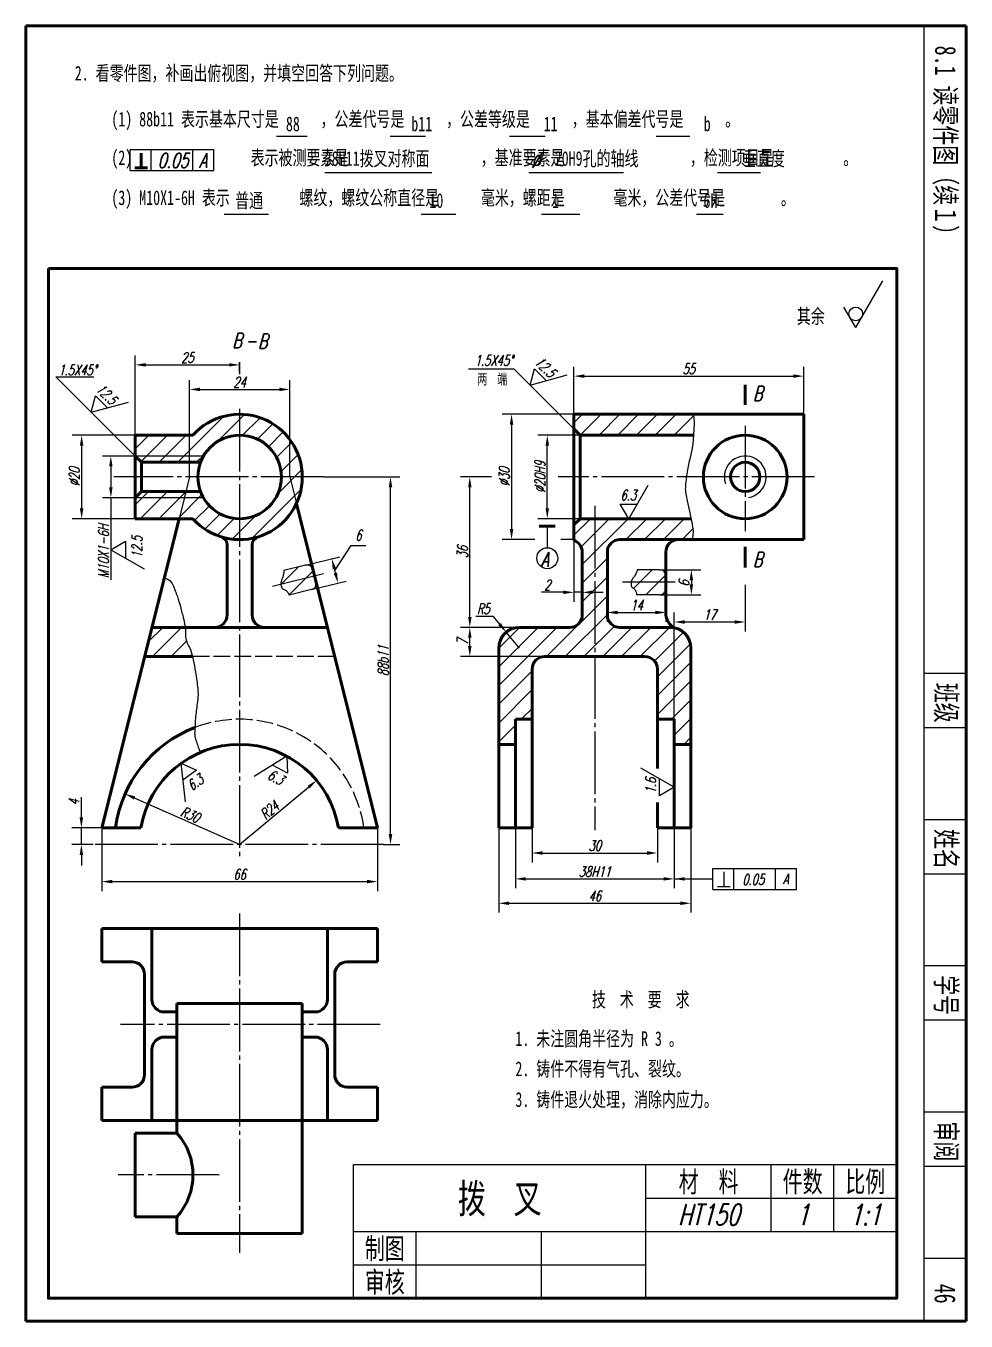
# Model space of a CAD drawing. Header units: millimetres. Extents: x -523 to 1030, y -411 to 275.
# Drawn here: x -165.5 to 59.5, y -34.6 to 275.4 of the extents above; entities that cross this region are included whole.
import ezdxf
from ezdxf.enums import TextEntityAlignment as Align

# ---------------------------------------------------------------- set-up
doc = ezdxf.new("R2010")
doc.units = ezdxf.units.MM
doc.header["$PDMODE"] = 33
doc.header["$PDSIZE"] = 1.5
doc.linetypes.add('myCENTER', pattern=[18, 15, -1, 1, -1])
doc.linetypes.add('myHIDDEN', pattern=[5, 4, -1])
for name, color, linetype, lineweight in [('中心线', 7, 'myCENTER', 25), ('剖面线', 7, 'Continuous', 25), ('尺寸', 7, 'Continuous', 25), ('文字', 7, 'Continuous', 25), ('标注', 7, 'Continuous', 25), ('标题文字', 7, 'Continuous', 25), ('答案中心线', 1, 'myCENTER', 25), ('答案文字', 1, 'Continuous', 25), ('答案粗实线', 1, 'Continuous', 50), ('粗实线', 7, 'Continuous', 50), ('细实线', 7, 'Continuous', 25), ('虚线', 7, 'myHIDDEN', 25)]:
    doc.layers.add(name, color=color, linetype=linetype, lineweight=lineweight)
doc.styles.add('字母标注-3.5号', font='txt.shx', dxfattribs={"width": 0.7, "oblique": 15, "height": 3.5})
doc.styles.add('尺寸文字1-2.5号', font='txt.shx', dxfattribs={"width": 0.7, "oblique": 15, "height": 2.5})
doc.styles.add('标题汉字1-5号', font='SimSun.ttf', dxfattribs={"width": 0.7, "height": 5})
doc.styles.add('标题汉字2-3.5号', font='SimSun.ttf', dxfattribs={"width": 0.7, "height": 3.5})
doc.dimstyles.new('ISO-25', dxfattribs={"dimtxt": 3.5, "dimasz": 2.5, "dimexe": 2.25, "dimexo": 0, "dimgap": 0.5, "dimtad": 1, "dimdsep": 46, "dimtxsty": '尺寸文字1-2.5号', "dimcen": 2.5, "dimadec": 0, "dimazin": 0, "dimtfac": 1, "dimtmove": 0, "dimatfit": 2, "dimfxl": 0, "dimarcsym": 0})
doc.dimstyles.new('尺寸25', dxfattribs={"dimtxt": 2.5, "dimasz": 2.5, "dimexe": 2, "dimexo": 0, "dimgap": 0.5, "dimtad": 1, "dimdec": 0, "dimdsep": 46, "dimtxsty": '尺寸文字1-2.5号', "dimcen": 0, "dimadec": 0, "dimazin": 0, "dimtol": 1, "dimtp": 0.039, "dimtfac": 0.6, "dimtdec": 3, "dimtmove": 0, "dimatfit": 3, "dimfxl": 0, "dimarcsym": 0})
doc.dimstyles.new('水平标注25', dxfattribs={"dimtxt": 2.5, "dimasz": 2.5, "dimexe": 2, "dimexo": 0, "dimgap": 0.5, "dimtad": 1, "dimtih": 1, "dimtoh": 1, "dimdec": 0, "dimzin": 0, "dimdsep": 46, "dimtxsty": '尺寸文字1-2.5号', "dimcen": 0, "dimadec": 0, "dimazin": 0, "dimtfac": 1, "dimtdec": 0, "dimtmove": 1, "dimatfit": 2, "dimfxl": 0, "dimtolj": 1, "dimtzin": 0, "dimarcsym": 0})
pattern_1 = [(45, (-1714.495, -35.937), (-2.245064, 2.245064), [])]

# ---------------------------------------------------------------- blocks, each defined once
blk = doc.blocks.new('*D134')
at = {"layer": 'Defpoints', "color": 0}
for p in [(-94.26, 167.46), (-78.24, 167.46), (-79.91, 79.46)]:
    blk.add_point(p, dxfattribs=at)
at = {"layer": '尺寸', "color": 0, "lineweight": -2}
for p, q in [((-94.26, 167.46), (-75.99, 167.46)), ((-78.24, 81.96), (-78.24, 164.96)), ((-79.91, 79.46), (-75.99, 79.46))]:
    blk.add_line(p, q, dxfattribs=at)
at = {"layer": '尺寸', "color": 0}
for points in [[(-78.65, 164.96), (-77.82, 164.96), (-78.24, 167.46)], [(-78.65, 81.96), (-77.82, 81.96), (-78.24, 79.46)]]:
    blk.add_solid(points, dxfattribs=at)
at = {"layer": '尺寸', "color": 0, "insert": (-79.99, 123.46), "char_height": 2.5, "attachment_point": 5, "rotation": 90, "style": '尺寸文字1-2.5号'}
blk.add_mtext('88b11', dxfattribs=at)
blk = doc.blocks.new('*D135')
at = {"layer": 'Defpoints', "color": 0}
for p in [(-147.34, 83.46), (-81.34, 83.46), (-81.34, 70.6)]:
    blk.add_point(p, dxfattribs=at)
at = {"layer": '尺寸', "color": 0, "lineweight": -2}
for p, q in [((-147.34, 83.46), (-147.34, 68.35)), ((-81.34, 83.46), (-81.34, 68.35)), ((-144.84, 70.6), (-83.84, 70.6))]:
    blk.add_line(p, q, dxfattribs=at)
at = {"layer": '尺寸', "color": 0}
for points in [[(-144.84, 71.02), (-144.84, 70.19), (-147.34, 70.6)], [(-83.84, 71.02), (-83.84, 70.19), (-81.34, 70.6)]]:
    blk.add_solid(points, dxfattribs=at)
at = {"layer": '尺寸', "color": 0, "insert": (-114.34, 72.35), "char_height": 2.5, "attachment_point": 5, "style": '尺寸文字1-2.5号'}
blk.add_mtext('66', dxfattribs=at)
blk = doc.blocks.new('*D136')
at = {"layer": 'Defpoints', "color": 0}
for p in [(-152.22, 83.46), (-147.34, 83.46), (-149.43, 79.46)]:
    blk.add_point(p, dxfattribs=at)
at = {"layer": '尺寸', "color": 0, "lineweight": -2}
for p, q in [((-152.22, 85.96), (-152.22, 90.78)), ((-147.34, 83.46), (-154.47, 83.46)), ((-152.22, 79.46), (-152.22, 83.46)), ((-149.43, 79.46), (-154.47, 79.46)), ((-152.22, 76.96), (-152.22, 74.46))]:
    blk.add_line(p, q, dxfattribs=at)
at = {"layer": '尺寸', "color": 0}
for points in [[(-152.63, 85.96), (-151.8, 85.96), (-152.22, 83.46)], [(-152.63, 76.96), (-151.8, 76.96), (-152.22, 79.46)]]:
    blk.add_solid(points, dxfattribs=at)
at = {"layer": '尺寸', "color": 0, "insert": (-153.97, 89.62), "char_height": 2.5, "attachment_point": 5, "rotation": 90, "style": '尺寸文字1-2.5号'}
blk.add_mtext('4', dxfattribs=at)
blk = doc.blocks.new('*D137')
at = {"layer": 'Defpoints', "color": 0}
for p in [(-98.59, 146.31), (-92.27, 147.88), (-97.15, 140.49)]:
    blk.add_point(p, dxfattribs=at)
at = {"layer": '尺寸', "color": 0, "lineweight": -2}
for p, q in [((-98.59, 146.31), (-90.33, 148.37)), ((-91.43, 144.49), (-91.67, 145.46)), ((-97.15, 140.49), (-88.88, 142.54))]:
    blk.add_line(p, q, dxfattribs=at)
at = {"layer": '尺寸', "color": 0}
for points in [[(-91.26, 145.56), (-92.07, 145.36), (-92.27, 147.88)], [(-91.02, 144.59), (-91.83, 144.39), (-90.82, 142.06)]]:
    blk.add_solid(points, dxfattribs=at)
blk = doc.blocks.new('*D138')
at = {"layer": 'Defpoints', "color": 0}
for p in [(-139.34, 177.46), (-152.15, 157.46), (-139.34, 157.46)]:
    blk.add_point(p, dxfattribs=at)
at = {"layer": '尺寸', "color": 0, "lineweight": -2}
for p, q in [((-139.34, 177.46), (-154.4, 177.46)), ((-152.15, 174.96), (-152.15, 159.96)), ((-139.34, 157.46), (-154.4, 157.46))]:
    blk.add_line(p, q, dxfattribs=at)
at = {"layer": '尺寸', "color": 0}
for points in [[(-152.57, 174.96), (-151.73, 174.96), (-152.15, 177.46)], [(-152.57, 159.96), (-151.73, 159.96), (-152.15, 157.46)]]:
    blk.add_solid(points, dxfattribs=at)
at = {"layer": '尺寸', "color": 0, "insert": (-153.9, 167.46), "char_height": 2.5, "attachment_point": 5, "rotation": 90, "style": '尺寸文字1-2.5号'}
blk.add_mtext('%%C20', dxfattribs=at)
blk = doc.blocks.new('*D139')
at = {"layer": 'Defpoints', "color": 0}
for p in [(-139.34, 172.46), (-145.16, 162.46), (-139.34, 162.46)]:
    blk.add_point(p, dxfattribs=at)
at = {"layer": '尺寸', "color": 0, "lineweight": -2}
for p, q in [((-139.34, 172.46), (-147.16, 172.46)), ((-145.16, 169.96), (-145.16, 164.96)), ((-139.34, 162.46), (-147.16, 162.46)), ((-145.16, 162.46), (-145.16, 142.85))]:
    blk.add_line(p, q, dxfattribs=at)
at = {"layer": '尺寸', "color": 0}
for points in [[(-145.57, 169.96), (-144.74, 169.96), (-145.16, 172.46)], [(-145.57, 164.96), (-144.74, 164.96), (-145.16, 162.46)]]:
    blk.add_solid(points, dxfattribs=at)
at = {"layer": '尺寸', "color": 0, "insert": (-146.91, 149.66), "char_height": 2.5, "attachment_point": 5, "rotation": 90, "style": '尺寸文字1-2.5号'}
blk.add_mtext('M10X1-6H', dxfattribs=at)
blk = doc.blocks.new('*D140')
at = {"layer": 'Defpoints', "color": 0}
for p in [(-114.34, 194.91), (-114.34, 194.28), (-139.34, 177.46)]:
    blk.add_point(p, dxfattribs=at)
at = {"layer": '尺寸', "color": 0, "lineweight": -2}
for p, q in [((-139.34, 177.46), (-139.34, 196.53)), ((-136.84, 194.28), (-116.84, 194.28)), ((-114.34, 194.91), (-114.34, 192.03))]:
    blk.add_line(p, q, dxfattribs=at)
at = {"layer": '尺寸', "color": 0}
for points in [[(-136.84, 194.7), (-136.84, 193.87), (-139.34, 194.28)], [(-116.84, 194.7), (-116.84, 193.87), (-114.34, 194.28)]]:
    blk.add_solid(points, dxfattribs=at)
at = {"layer": '尺寸', "color": 0, "insert": (-126.84, 196.03), "char_height": 2.5, "attachment_point": 5, "style": '尺寸文字1-2.5号'}
blk.add_mtext('25', dxfattribs=at)
blk = doc.blocks.new('*D141')
at = {"layer": 'Defpoints', "color": 0}
for p in [(-102.34, 188.4), (-126.34, 167.46), (-102.34, 167.46)]:
    blk.add_point(p, dxfattribs=at)
at = {"layer": '尺寸', "color": 0, "lineweight": -2}
for p, q in [((-126.34, 167.46), (-126.34, 190.65)), ((-102.34, 167.46), (-102.34, 190.65)), ((-123.84, 188.4), (-104.84, 188.4))]:
    blk.add_line(p, q, dxfattribs=at)
at = {"layer": '尺寸', "color": 0}
for points in [[(-123.84, 188.82), (-123.84, 187.99), (-126.34, 188.4)], [(-104.84, 188.82), (-104.84, 187.99), (-102.34, 188.4)]]:
    blk.add_solid(points, dxfattribs=at)
at = {"layer": '尺寸', "color": 0, "insert": (-114.34, 190.15), "char_height": 2.5, "attachment_point": 5, "style": '尺寸文字1-2.5号'}
blk.add_mtext('24', dxfattribs=at)
blk = doc.blocks.new('*D142')
at = {"layer": 'Defpoints', "color": 0}
for p in [(-52.35, 83.46), (-6.35, 83.46), (-6.35, 65.42)]:
    blk.add_point(p, dxfattribs=at)
at = {"layer": '尺寸', "color": 0, "lineweight": -2}
for p, q in [((-52.35, 83.46), (-52.35, 63.17)), ((-6.35, 83.46), (-6.35, 63.17)), ((-49.85, 65.42), (-8.85, 65.42))]:
    blk.add_line(p, q, dxfattribs=at)
at = {"layer": '尺寸', "color": 0}
for points in [[(-49.85, 65.83), (-49.85, 65), (-52.35, 65.42)], [(-8.85, 65.83), (-8.85, 65), (-6.35, 65.42)]]:
    blk.add_solid(points, dxfattribs=at)
at = {"layer": '尺寸', "color": 0, "insert": (-29.35, 67.17), "char_height": 2.5, "attachment_point": 5, "style": '尺寸文字1-2.5号'}
blk.add_mtext('46', dxfattribs=at)
blk = doc.blocks.new('*D143')
at = {"layer": 'Defpoints', "color": 0}
for p in [(-48.35, 83.46), (-10.35, 83.46), (-10.35, 71.25)]:
    blk.add_point(p, dxfattribs=at)
at = {"layer": '尺寸', "color": 0, "lineweight": -2}
for p, q in [((-48.35, 83.46), (-48.35, 69)), ((-10.35, 83.46), (-10.35, 69)), ((-45.85, 71.25), (-12.85, 71.25))]:
    blk.add_line(p, q, dxfattribs=at)
at = {"layer": '尺寸', "color": 0}
for points in [[(-45.85, 71.67), (-45.85, 70.84), (-48.35, 71.25)], [(-12.85, 71.67), (-12.85, 70.84), (-10.35, 71.25)]]:
    blk.add_solid(points, dxfattribs=at)
at = {"layer": '尺寸', "color": 0, "insert": (-29.35, 73), "char_height": 2.5, "attachment_point": 5, "style": '尺寸文字1-2.5号'}
blk.add_mtext('38H11', dxfattribs=at)
blk = doc.blocks.new('*D144')
at = {"layer": 'Defpoints', "color": 0}
for p in [(-44.35, 83.46), (-14.35, 83.46), (-14.35, 77.45)]:
    blk.add_point(p, dxfattribs=at)
at = {"layer": '尺寸', "color": 0, "lineweight": -2}
for p, q in [((-44.35, 83.46), (-44.35, 75.2)), ((-14.35, 83.46), (-14.35, 75.2)), ((-41.85, 77.45), (-16.85, 77.45))]:
    blk.add_line(p, q, dxfattribs=at)
at = {"layer": '尺寸', "color": 0}
for points in [[(-41.85, 77.87), (-41.85, 77.03), (-44.35, 77.45)], [(-16.85, 77.87), (-16.85, 77.03), (-14.35, 77.45)]]:
    blk.add_solid(points, dxfattribs=at)
at = {"layer": '尺寸', "color": 0, "insert": (-29.35, 79.2), "char_height": 2.5, "attachment_point": 5, "style": '尺寸文字1-2.5号'}
blk.add_mtext('30', dxfattribs=at)
blk = doc.blocks.new('*D145')
at = {"layer": 'Defpoints', "color": 0}
for p in [(-59.26, 167.46), (-57.16, 167.46), (-47.35, 131.46)]:
    blk.add_point(p, dxfattribs=at)
at = {"layer": '尺寸', "color": 0, "lineweight": -2}
for p, q in [((-57.16, 167.46), (-61.51, 167.46)), ((-59.26, 133.96), (-59.26, 164.96)), ((-47.35, 131.46), (-61.51, 131.46))]:
    blk.add_line(p, q, dxfattribs=at)
at = {"layer": '尺寸', "color": 0}
for points in [[(-59.67, 164.96), (-58.84, 164.96), (-59.26, 167.46)], [(-59.67, 133.96), (-58.84, 133.96), (-59.26, 131.46)]]:
    blk.add_solid(points, dxfattribs=at)
at = {"layer": '尺寸', "color": 0, "insert": (-61.01, 149.46), "char_height": 2.5, "attachment_point": 5, "rotation": 90, "style": '尺寸文字1-2.5号'}
blk.add_mtext('36', dxfattribs=at)
blk = doc.blocks.new('*D146')
at = {"layer": 'Defpoints', "color": 0}
for p in [(-59.26, 131.46), (-47.35, 131.46), (-41.35, 124.46)]:
    blk.add_point(p, dxfattribs=at)
at = {"layer": '尺寸', "color": 0, "lineweight": -2}
for p, q in [((-47.35, 131.46), (-61.51, 131.46)), ((-59.26, 126.96), (-59.26, 128.96)), ((-41.35, 124.46), (-61.51, 124.46))]:
    blk.add_line(p, q, dxfattribs=at)
at = {"layer": '尺寸', "color": 0}
for points in [[(-59.67, 128.96), (-58.84, 128.96), (-59.26, 131.46)], [(-59.67, 126.96), (-58.84, 126.96), (-59.26, 124.46)]]:
    blk.add_solid(points, dxfattribs=at)
at = {"layer": '尺寸', "color": 0, "insert": (-61.01, 127.96), "char_height": 2.5, "attachment_point": 5, "rotation": 90, "style": '尺寸文字1-2.5号'}
blk.add_mtext('7', dxfattribs=at)
blk = doc.blocks.new('*D147')
at = {"layer": 'Defpoints', "color": 0}
for p in [(20.65, 191.59), (-34.35, 182.46), (20.65, 182.46)]:
    blk.add_point(p, dxfattribs=at)
at = {"layer": '尺寸', "color": 0, "lineweight": -2}
for p, q in [((-34.35, 182.46), (-34.35, 193.84)), ((20.65, 182.46), (20.65, 193.84)), ((-31.85, 191.59), (18.15, 191.59))]:
    blk.add_line(p, q, dxfattribs=at)
at = {"layer": '尺寸', "color": 0}
for points in [[(-31.85, 192), (-31.85, 191.17), (-34.35, 191.59)], [(18.15, 192), (18.15, 191.17), (20.65, 191.59)]]:
    blk.add_solid(points, dxfattribs=at)
at = {"layer": '尺寸', "color": 0, "insert": (-6.85, 193.34), "char_height": 2.5, "attachment_point": 5, "style": '尺寸文字1-2.5号'}
blk.add_mtext('55', dxfattribs=at)
blk = doc.blocks.new('*D148')
at = {"layer": 'Defpoints', "color": 0}
for p in [(6.65, 133.5), (6.65, 132.74), (-10.35, 109.46)]:
    blk.add_point(p, dxfattribs=at)
at = {"layer": '尺寸', "color": 0, "lineweight": -2}
for p, q in [((-10.35, 109.46), (-10.35, 134.99)), ((6.65, 133.5), (6.65, 130.49)), ((-7.85, 132.74), (4.15, 132.74))]:
    blk.add_line(p, q, dxfattribs=at)
at = {"layer": '尺寸', "color": 0}
for points in [[(-7.85, 133.15), (-7.85, 132.32), (-10.35, 132.74)], [(4.15, 133.15), (4.15, 132.32), (6.65, 132.74)]]:
    blk.add_solid(points, dxfattribs=at)
at = {"layer": '尺寸', "color": 0, "insert": (-1.85, 134.49), "char_height": 2.5, "attachment_point": 5, "style": '尺寸文字1-2.5号'}
blk.add_mtext('17', dxfattribs=at)
blk = doc.blocks.new('*D149')
at = {"layer": 'Defpoints', "color": 0}
for p in [(-26.35, 135.28), (-12.35, 136.04), (-12.35, 135.02)]:
    blk.add_point(p, dxfattribs=at)
at = {"layer": '尺寸', "color": 0, "lineweight": -2}
for p, q in [((-26.35, 135.28), (-26.35, 132.77)), ((-23.85, 135.02), (-14.85, 135.02)), ((-12.35, 136.04), (-12.35, 132.77))]:
    blk.add_line(p, q, dxfattribs=at)
at = {"layer": '尺寸', "color": 0}
for points in [[(-23.85, 135.44), (-23.85, 134.6), (-26.35, 135.02)], [(-14.85, 135.44), (-14.85, 134.6), (-12.35, 135.02)]]:
    blk.add_solid(points, dxfattribs=at)
at = {"layer": '尺寸', "color": 0, "insert": (-19.35, 136.77), "char_height": 2.5, "attachment_point": 5, "style": '尺寸文字1-2.5号'}
blk.add_mtext('14', dxfattribs=at)
blk = doc.blocks.new('*D150')
at = {"layer": 'Defpoints', "color": 0}
for p in [(-34.35, 152.29), (-34.35, 139.84), (-32.35, 141.62)]:
    blk.add_point(p, dxfattribs=at)
at = {"layer": '尺寸', "color": 0, "lineweight": -2}
for p, q in [((-34.35, 152.29), (-34.35, 137.59)), ((-36.85, 139.84), (-42.07, 139.84)), ((-32.35, 139.84), (-34.35, 139.84)), ((-32.35, 141.62), (-32.35, 137.59)), ((-29.85, 139.84), (-27.35, 139.84))]:
    blk.add_line(p, q, dxfattribs=at)
at = {"layer": '尺寸', "color": 0}
for points in [[(-36.85, 140.26), (-36.85, 139.43), (-34.35, 139.84)], [(-29.85, 140.26), (-29.85, 139.43), (-32.35, 139.84)]]:
    blk.add_solid(points, dxfattribs=at)
at = {"layer": '尺寸', "color": 0, "insert": (-40.71, 141.59), "char_height": 2.5, "attachment_point": 5, "style": '尺寸文字1-2.5号'}
blk.add_mtext('2', dxfattribs=at)
blk = doc.blocks.new('*D151')
at = {"layer": 'Defpoints', "color": 0}
for p in [(-34.35, 182.46), (-49.26, 152.46), (-43.69, 152.46)]:
    blk.add_point(p, dxfattribs=at)
at = {"layer": '尺寸', "color": 0, "lineweight": -2}
for p, q in [((-34.35, 182.46), (-51.51, 182.46)), ((-49.26, 179.96), (-49.26, 154.96)), ((-43.69, 152.46), (-51.51, 152.46))]:
    blk.add_line(p, q, dxfattribs=at)
at = {"layer": '尺寸', "color": 0}
for points in [[(-49.68, 179.96), (-48.85, 179.96), (-49.26, 182.46)], [(-49.68, 154.96), (-48.85, 154.96), (-49.26, 152.46)]]:
    blk.add_solid(points, dxfattribs=at)
at = {"layer": '尺寸', "color": 0, "insert": (-51.01, 167.46), "char_height": 2.5, "attachment_point": 5, "rotation": 90, "style": '尺寸文字1-2.5号'}
blk.add_mtext('%%C30', dxfattribs=at)
blk = doc.blocks.new('*D152')
at = {"layer": 'Defpoints', "color": 0}
for p in [(-40.72, 177.46), (-32.85, 177.46), (-32.85, 157.46)]:
    blk.add_point(p, dxfattribs=at)
at = {"layer": '尺寸', "color": 0, "lineweight": -2}
for p, q in [((-32.85, 177.46), (-42.97, 177.46)), ((-40.72, 159.96), (-40.72, 174.96)), ((-32.85, 157.46), (-42.97, 157.46))]:
    blk.add_line(p, q, dxfattribs=at)
at = {"layer": '尺寸', "color": 0}
for points in [[(-41.13, 174.96), (-40.3, 174.96), (-40.72, 177.46)], [(-41.13, 159.96), (-40.3, 159.96), (-40.72, 157.46)]]:
    blk.add_solid(points, dxfattribs=at)
at = {"layer": '尺寸', "color": 0, "insert": (-42.47, 167.46), "char_height": 2.5, "attachment_point": 5, "rotation": 90, "style": '尺寸文字1-2.5号'}
blk.add_mtext('%%c20H9', dxfattribs=at)
blk = doc.blocks.new('*D110')
at = {"layer": 'Defpoints', "color": 0}
for p in [(-95.91, 94.83), (-114.34, 79.46)]:
    blk.add_point(p, dxfattribs=at)
at = {"layer": '尺寸', "color": 0, "lineweight": -2}
blk.add_line((-114.34, 79.46), (-97.83, 93.23), dxfattribs=at)
at = {"layer": '尺寸', "color": 0}
blk.add_solid([(-98.09, 93.55), (-97.56, 92.91), (-95.91, 94.83)], dxfattribs=at)
at = {"layer": '尺寸', "color": 0, "insert": (-107.2, 87.69), "char_height": 2.5, "attachment_point": 5, "rotation": 39.8255, "style": '尺寸文字1-2.5号'}
blk.add_mtext('R24', dxfattribs=at)
blk = doc.blocks.new('*D111')
at = {"layer": 'Defpoints', "color": 0}
for p in [(-141.76, 91.62), (-114.34, 79.46)]:
    blk.add_point(p, dxfattribs=at)
at = {"layer": '尺寸', "color": 0, "lineweight": -2}
blk.add_line((-114.34, 79.46), (-139.48, 90.61), dxfattribs=at)
at = {"layer": '尺寸', "color": 0}
blk.add_solid([(-139.31, 90.99), (-139.64, 90.23), (-141.76, 91.62)], dxfattribs=at)
at = {"layer": '尺寸', "color": 0, "insert": (-126.2, 86.63), "char_height": 2.5, "attachment_point": 5, "rotation": 336.0751, "style": '尺寸文字1-2.5号'}
blk.add_mtext('R30', dxfattribs=at)
blk = doc.blocks.new('*D112')
at = {"layer": 'Defpoints', "color": 0}
for p in [(-50.54, 130.31), (-47.35, 126.46)]:
    blk.add_point(p, dxfattribs=at)
at = {"layer": '尺寸', "color": 0, "lineweight": -2}
for p, q in [((-57.82, 134.15), (-53.73, 134.15)), ((-53.73, 134.15), (-52.14, 132.23)), ((-47.35, 126.46), (-50.54, 130.31))]:
    blk.add_line(p, q, dxfattribs=at)
at = {"layer": '尺寸', "color": 0}
blk.add_solid([(-51.82, 132.5), (-52.46, 131.96), (-50.54, 130.31)], dxfattribs=at)
at = {"layer": '尺寸', "color": 0, "insert": (-56.03, 135.9), "char_height": 2.5, "attachment_point": 5, "style": '尺寸文字1-2.5号'}
blk.add_mtext('\\A1;R5', dxfattribs=at)
blk = doc.blocks.new('*D113')
at = {"layer": 'Defpoints', "color": 0}
for p in [(-13.85, 145.25), (-13.85, 139.25), (-6.24, 139.25)]:
    blk.add_point(p, dxfattribs=at)
at = {"layer": '尺寸', "color": 0, "lineweight": -2}
for p, q in [((-13.85, 145.25), (-3.99, 145.25)), ((-6.24, 142.75), (-6.24, 141.75)), ((-13.85, 139.25), (-3.99, 139.25))]:
    blk.add_line(p, q, dxfattribs=at)
at = {"layer": '尺寸', "color": 0}
for points in [[(-6.65, 142.75), (-5.82, 142.75), (-6.24, 145.25)], [(-6.65, 141.75), (-5.82, 141.75), (-6.24, 139.25)]]:
    blk.add_solid(points, dxfattribs=at)
at = {"layer": '尺寸', "color": 0, "insert": (-7.99, 141.98), "char_height": 2.5, "attachment_point": 5, "rotation": 90, "style": '尺寸文字1-2.5号'}
blk.add_mtext('6', dxfattribs=at)

msp = doc.modelspace()

# ---------------------------------------------------------------- hatches: boundary and pattern name
at = {"layer": '剖面线'}
h = msp.add_hatch(dxfattribs=at)
h.set_pattern_fill('ANSI31', color=256, style=0)
h.set_pattern_definition(pattern_1)
h.paths.add_polyline_path([(-123.706, 170.958, -0.8354827), (-104.339, 167.458, -0.8354827), (-123.706, 163.958), (-137.839, 163.958), (-139.339, 162.458), (-139.339, 157.458), (-125.519, 157.458, 2.618034), (-125.519, 177.458), (-139.339, 177.458), (-139.339, 172.458), (-137.839, 170.958)])
h = msp.add_hatch(dxfattribs=at)
h.set_pattern_fill('ANSI31', color=256, style=0)
h.set_pattern_definition(pattern_1)
h.paths.add_polyline_path([(-5.728, 177.458, 0.0019366), (-5.61, 179.25, 0.0559566), (-5.769, 182.458), (-34.345, 182.458), (-34.345, 178.958), (-32.845, 177.458)])
h.paths.add_polyline_path([(-32.845, 157.458), (-34.345, 155.958), (-34.345, 152.287, -0.3178372), (-32.345, 149.458), (-32.345, 134.458, -0.4142136), (-35.345, 131.458), (-47.345, 131.458, 0.4142136), (-52.345, 126.458), (-52.345, 103.458), (-48.345, 103.458), (-48.345, 109.458), (-44.345, 109.458), (-44.345, 121.458, -0.4142136), (-41.345, 124.458), (-17.345, 124.458, -0.4142136), (-14.345, 121.458), (-14.345, 109.458), (-10.345, 109.458), (-10.345, 103.458), (-6.345, 103.458), (-6.345, 126.458, 0.4142136), (-11.345, 131.458), (-23.345, 131.458, -0.4142136), (-26.345, 134.458), (-26.345, 149.458, -0.4142136), (-23.345, 152.458), (-9.345, 152.458), (-6.169, 152.458, 0.1351967), (-5.939, 155.544, 0.0006315), (-6.318, 157.458)])
h = msp.add_hatch(dxfattribs=at)
h.set_pattern_fill('ANSI31', color=256, style=0)
h.set_pattern_definition(pattern_1)
h.paths.add_polyline_path([(-96.415, 143.764), (-96.8, 145.306, 0.3969248), (-98.594, 146.314), (-103.717, 145.043, -0.0249415), (-103.919, 143.821, -0.0370542), (-104.066, 143.299), (-104.458, 142.224, 0.1962482), (-104.111, 140.771, -0.255352), (-102.605, 139.429, -0.0264655), (-102.523, 139.157), (-97.148, 140.491, 0.4142136), (-96.054, 142.308)])
h = msp.add_hatch(dxfattribs=at)
h.set_pattern_fill('ANSI31', color=256, style=0)
h.set_pattern_definition(pattern_1)
h.paths.add_polyline_path([(-13.845, 139.253, 0.4142136), (-12.345, 140.753), (-12.345, 143.753, 0.4142136), (-13.845, 145.253), (-19.125, 145.253, -0.0249415), (-19.615, 144.116, -0.0370543), (-19.884, 143.645), (-20.522, 142.696, 0.1962484), (-20.536, 141.203, -0.255352), (-19.397, 139.537, -0.0264655), (-19.384, 139.253)])
h = msp.add_hatch(dxfattribs=at)
h.set_pattern_fill('ANSI31', color=256, style=0)
h.set_pattern_definition(pattern_1)
h.paths.add_polyline_path([(-125.713, 124.458, 0.0783961), (-126.136, 126.213, -0.1592854), (-127.318, 130.231, 0.0340721), (-127.365, 131.458), (-135.339, 131.458), (-137.089, 124.458)])

# ---------------------------------------------------------------- linework, layer by layer
for p, q in [((1.513, 72.907), (1.513, 69.407)), ((0.013, 69.407), (3.013, 69.407))]:
    msp.add_line(p, q)
at = {"layer": '中心线'}
for p, q in [((-114.339, 183.725), (-114.339, 75.962)), ((6.655, 179.699), (6.655, 154.476)), ((-94.259, 167.458), (-144.449, 167.458)), ((23.258, 167.458), (-38.148, 167.458)), ((-29.345, 160.541), (-29.345, 82.921)), ((-94.25, 144.302), (-106.449, 141.273)), ((-10.115, 142.253), (-22.684, 142.253)), ((-79.909, 79.458), (-149.431, 79.458))]:
    msp.add_line(p, q, dxfattribs=at)
at = {"layer": '尺寸'}
for p, q in [((-140.514, 240.813), (-140.514, 245.813)), ((-140.514, 245.813), (-120.514, 245.813)), ((-135.514, 240.813), (-135.514, 245.813)), ((-125.514, 240.813), (-125.514, 245.813)), ((-120.514, 240.813), (-120.514, 245.813)), ((-140.514, 240.813), (-120.514, 240.813)), ((-114.339, 192.512), (-114.339, 194.908)), ((-34.345, 178.958), (-48.62, 193.233)), ((-158.329, 191.449), (-149.241, 191.449)), ((-139.339, 172.458), (-158.329, 191.449)), ((-54.052, 167.458), (-57.164, 167.458)), ((-43.685, 152.458), (-43.691, 152.458)), ((-34.345, 152.458), (-37.438, 152.458)), ((-91.576, 145.087), (-87.648, 151.039)), ((-87.648, 151.039), (-84.163, 151.039)), ((6.655, 141.62), (6.655, 133.499)), ((-1.085, 68.752), (-1.085, 73.752)), ((-1.085, 73.752), (18.915, 73.752)), ((3.915, 68.752), (3.915, 73.752)), ((13.915, 68.752), (13.915, 73.752)), ((18.915, 68.752), (18.915, 73.752)), ((-1.085, 68.752), (18.915, 68.752))]:
    msp.add_line(p, q, dxfattribs=at)
at = {"layer": '文字'}
for p, q in [((-105.495, 249.061), (-98.198, 249.061)), ((-78.315, 249.061), (-69.825, 249.061)), ((-49.719, 249.061), (-41.229, 249.061)), ((-14.644, 249.061), (-6.601, 249.061)), ((-93.988, 240.336), (-68.33, 240.336)), ((-45.105, 240.336), (-22.467, 240.336)), ((0, 240.336), (10.349, 240.336)), ((-118.042, 230.332), (-107.468, 230.332)), ((-70.892, 230.332), (-62.571, 230.332)), ((-42.116, 230.332), (-32.929, 230.332)), ((-5.021, 230.332), (1.393, 230.332))]:
    msp.add_line(p, q, dxfattribs=at)
at = {"layer": '标注'}
for p, q in [((33.106, 203.228), (39.573, 214.428)), ((33.106, 203.228), (30.277, 208.128)), ((-44.846, 189.459), (-43.807, 193.364)), ((-43.807, 193.364), (-40.944, 190.512)), ((-44.846, 189.459), (-35.927, 191.867)), ((-149.839, 182.959), (-148.8, 186.864)), ((-148.8, 186.864), (-145.937, 184.012)), ((-149.839, 182.959), (-140.921, 185.367)), ((-21.23, 157.458), (-16.612, 165.458)), ((-21.23, 157.458), (-23.251, 160.958)), ((-23.251, 160.958), (-19.21, 160.958)), ((-145.156, 150.045), (-141.656, 152.066)), ((-141.656, 152.066), (-141.656, 148.024)), ((-145.156, 150.045), (-137.156, 145.426)), ((-103.017, 100.62), (-110.887, 95.783)), ((-103.017, 100.62), (-102.906, 96.58)), ((-128.385, 98.918), (-124.692, 97.278)), ((-128.385, 98.918), (-127.411, 89.732)), ((-124.692, 97.278), (-127.959, 94.899)), ((-102.906, 96.58), (-106.46, 98.504)), ((-10.345, 93.171), (-18.345, 97.789)), ((-13.845, 91.15), (-13.845, 95.191)), ((-10.345, 93.171), (-13.845, 91.15))]:
    msp.add_line(p, q, dxfattribs=at)
msp.add_circle((33.106, 206.495), 1.633, dxfattribs=at)
at = {"layer": '答案中心线'}
for p, q in [((-114.339, 62.979), (-114.339, -18.274)), ((-80.687, 36.396), (-142.842, 36.396)), ((-119.246, 0.396), (-143.418, 0.396))]:
    msp.add_line(p, q, dxfattribs=at)
at = {"layer": '答案粗实线'}
for p, q in [((-81.339, 59.396), (-147.339, 59.396)), ((-147.339, 59.396), (-147.339, 51.396)), ((-135.339, 59.396), (-135.339, 42.396)), ((-93.339, 59.396), (-93.339, 42.396)), ((-81.339, 59.396), (-81.339, 51.396)), ((-140.089, 51.396), (-147.339, 51.396)), ((-81.339, 51.396), (-88.589, 51.396)), ((-137.089, 48.396), (-137.089, 24.396)), ((-91.589, 48.396), (-91.589, 24.396)), ((-99.339, 41.396), (-129.339, 41.396)), ((-129.339, 41.396), (-129.339, 10.396)), ((-99.339, 41.396), (-99.339, -13.604)), ((-129.339, 39.396), (-132.339, 39.396)), ((-96.339, 39.396), (-99.339, 39.396)), ((-129.339, 33.396), (-132.339, 33.396)), ((-96.339, 33.396), (-99.339, 33.396)), ((-135.339, 30.396), (-135.339, 13.396)), ((-93.339, 30.396), (-93.339, 13.396)), ((-147.339, 21.396), (-147.339, 13.396)), ((-140.089, 21.396), (-147.339, 21.396)), ((-81.339, 21.396), (-88.589, 21.396)), ((-81.339, 21.396), (-81.339, 13.396)), ((-81.339, 13.396), (-147.339, 13.396)), ((-139.339, 10.396), (-139.339, -9.604)), ((-129.339, 10.396), (-139.339, 10.396)), ((-129.339, -9.604), (-139.339, -9.604)), ((-129.339, -9.604), (-129.339, -13.604)), ((-99.339, -13.604), (-129.339, -13.604))]:
    msp.add_line(p, q, dxfattribs=at)
for centre, radius, start, end in [((-140.089, 48.396), 3, 0, 90), ((-88.589, 48.396), 3, 90, 180), ((-132.339, 42.396), 3, 180, 270), ((-96.339, 42.396), 3, 270, 0), ((-132.339, 30.396), 3, 90, 180), ((-96.339, 30.396), 3, 0, 90), ((-140.089, 24.396), 3, 270, 0), ((-88.589, 24.396), 3, 180, 270), ((-140.519, 0.396), 15, 318.18969, 41.81031)]:
    msp.add_arc(centre, radius, start, end, dxfattribs=at)
at = {"layer": '粗实线'}
for p, q in [((59.511, 275.413), (-165.489, 275.413)), ((-165.489, 275.413), (-165.489, -34.587)), ((59.511, -34.587), (59.511, 275.413)), ((-137.916, 244.968), (-137.916, 241.468)), ((-139.416, 241.468), (-136.416, 241.468)), ((6.655, 184.744), (6.655, 189.473)), ((20.655, 182.458), (-34.345, 182.458)), ((-34.345, 182.458), (-34.345, 178.958)), ((20.655, 182.458), (20.655, 152.458)), ((-139.339, 177.458), (-139.339, 172.458)), ((-125.519, 177.458), (-139.339, 177.458)), ((-34.345, 178.958), (-34.345, 155.958)), ((-32.845, 177.458), (-34.345, 178.958)), ((-32.845, 177.458), (-32.845, 157.458)), ((-5.728, 177.458), (-32.845, 177.458)), ((-139.339, 172.458), (-139.339, 162.458)), ((-137.839, 170.958), (-139.339, 172.458)), ((-137.839, 170.958), (-137.839, 163.958)), ((-123.706, 170.958), (-137.839, 170.958)), ((-137.839, 163.958), (-139.339, 162.458)), ((-139.339, 157.458), (-139.339, 162.458)), ((-123.706, 163.958), (-137.839, 163.958)), ((-100.75, 161.106), (-81.339, 83.458)), ((-128.839, 157.458), (-147.339, 83.458)), ((-125.519, 157.458), (-139.339, 157.458)), ((-42.668, 155.642), (-38.808, 155.642)), ((-32.845, 157.458), (-34.345, 155.958)), ((-34.345, 155.958), (-34.345, 152.287)), ((-6.318, 157.458), (-32.845, 157.458)), ((-23.345, 152.458), (-9.345, 152.458)), ((20.655, 152.458), (-9.345, 152.458)), ((-117.339, 151.21), (-117.339, 134.458)), ((-111.339, 151.21), (-111.339, 134.458)), ((-32.345, 149.458), (-32.345, 134.458)), ((-26.345, 149.458), (-26.345, 134.458)), ((-12.345, 149.458), (-12.345, 134.458)), ((6.655, 145.779), (6.655, 150.692)), ((-120.339, 131.458), (-135.339, 131.458)), ((-120.339, 131.458), (-108.339, 131.458)), ((-108.339, 131.458), (-93.339, 131.458)), ((-47.345, 131.458), (-35.345, 131.458)), ((-23.345, 131.458), (-11.345, 131.458)), ((-125.626, 124.458), (-137.089, 124.458)), ((-52.345, 126.458), (-52.345, 83.458)), ((-17.345, 124.458), (-41.345, 124.458)), ((-6.345, 126.458), (-6.345, 83.458)), ((-44.345, 121.458), (-44.345, 83.458)), ((-14.345, 121.458), (-14.345, 97.691)), ((-48.345, 109.458), (-44.345, 109.458)), ((-48.345, 109.458), (-48.345, 83.458)), ((-14.345, 109.458), (-10.345, 109.458)), ((-10.345, 109.458), (-10.345, 83.458)), ((-52.345, 103.458), (-48.345, 103.458)), ((-10.345, 103.458), (-6.345, 103.458)), ((-14.345, 89.557), (-14.345, 83.458)), ((-138.003, 83.458), (-147.339, 83.458)), ((-81.339, 83.458), (-90.674, 83.458)), ((-52.345, 83.458), (-44.345, 83.458)), ((-14.345, 83.458), (-6.345, 83.458)), ((-165.489, -34.587), (59.511, -34.587))]:
    msp.add_line(p, q, dxfattribs=at)
msp.add_lwpolyline([(-160.087, 217.362), (42.899, 217.362), (42.899, -29.133), (-160.087, -29.133)], close=True, dxfattribs=at)
for centre, radius in [((-114.339, 167.458), 10), ((6.655, 167.458), 10), ((6.655, 167.458), 3.5)]:
    msp.add_circle(centre, radius, dxfattribs=at)
for centre, radius, start, end in [((-114.339, 167.458), 15, 221.81031, 138.18969), ((-119.339, 151.21), 2, 0, 72.89536), ((-109.339, 151.21), 2, 107.10464, 180), ((-35.345, 149.458), 3, 0, 70.52878), ((-23.345, 149.458), 3, 90, 180), ((-9.345, 149.458), 3, 90, 180), ((-120.339, 134.458), 3, 270, 0), ((-108.339, 134.458), 3, 180, 270), ((-35.345, 134.458), 3, 270, 0), ((-23.345, 134.458), 3, 180, 270), ((-8.221, 134.924), 4.151, 186.44373, 239.2525), ((-47.345, 126.458), 5, 90, 180), ((-11.345, 126.458), 5, 0, 90), ((-41.345, 121.458), 3, 90, 180), ((-17.345, 121.458), 3, 0, 90), ((-114.339, 79.458), 30, 110.9235, 172.33774), ((-114.339, 79.458), 24, 9.59407, 170.40593)]:
    msp.add_arc(centre, radius, start, end, dxfattribs=at)
at = {"layer": '细实线'}
for p, q in [((49.511, -34.587), (49.511, 275.413)), ((-48.62, 193.233), (-59.592, 193.233)), ((-122.999, 172.458), (-139.339, 172.458)), ((-126.339, 167.458), (-128.839, 157.458)), ((-102.339, 167.458), (-100.75, 161.106)), ((-122.999, 162.458), (-139.339, 162.458)), ((-40.715, 155.642), (-40.715, 150.502)), ((-98.594, 146.314), (-103.78, 145.027)), ((-96.776, 145.22), (-96.054, 142.308)), ((-13.845, 145.253), (-19.19, 145.253)), ((-12.345, 143.753), (-12.345, 140.753)), ((-97.148, 140.491), (-102.523, 139.157)), ((-13.845, 139.253), (-19.384, 139.253)), ((59.511, 120.413), (49.511, 120.413)), ((59.511, 107.413), (49.511, 107.413)), ((59.511, 85.413), (49.511, 85.413)), ((59.511, 72.413), (49.511, 72.413)), ((59.511, 50.413), (49.511, 50.413)), ((59.511, 37.413), (49.511, 37.413)), ((59.511, 15.413), (49.511, 15.413)), ((-87.101, -29.133), (-87.101, 2.867)), ((-87.101, 2.867), (42.899, 2.867)), ((-17.101, -29.133), (-17.101, 2.867)), ((12.899, -13.133), (12.899, 2.867)), ((27.899, -13.133), (27.899, 2.867)), ((42.899, -29.133), (42.899, 2.867)), ((59.511, 2.413), (49.511, 2.413)), ((-17.101, -5.133), (42.899, -5.133)), ((-87.101, -13.133), (42.899, -13.133)), ((-72.101, -29.133), (-72.101, -13.133)), ((-42.101, -29.133), (-42.101, -13.133)), ((-87.101, -21.133), (-17.101, -21.133)), ((59.511, -19.587), (49.511, -19.587)), ((-87.101, -29.133), (42.899, -29.133))]:
    msp.add_line(p, q, dxfattribs=at)
for points in [[(-5.727, 182.458, -0.0084066), (-5.614, 181.101, -0.0321776), (-5.61, 179.25, -0.0036222), (-5.843, 175.9, -0.0130154), (-5.939, 174.97, -0.0358305), (-6.514, 172.138, 0.0295523), (-7.254, 168.714, 0.0228739), (-7.673, 164.855, 0.0630983), (-7.583, 163.446, 0.0083964), (-7.224, 161.732, -0.0049643), (-6.596, 158.836, -0.0015759), (-6.383, 157.786, -0.0007394), (-5.939, 155.544, -0.0818241), (-5.88, 153.651, -0.0190329), (-6.085, 152.458)], [(-132.356, 143.39, -0.0289463), (-131.317, 142.814, -0.1542108), (-130.326, 141.639, -0.0155083), (-129.247, 138.806, -0.0187862), (-128.519, 136.411, -0.0032585), (-127.777, 133.521, -0.0083793), (-127.515, 132.39, -0.0602883), (-127.318, 130.231, 0.0698348), (-127.113, 128.369, 0.0747867), (-126.542, 127.014, -0.0690387), (-125.908, 125.554, -0.0167313), (-125.453, 123.682, -0.0107237), (-124.904, 120.728, -0.0129327), (-124.362, 116.78, -0.034809), (-124.302, 115.299, -0.0307945), (-124.489, 113.229, 0.0178575), (-124.904, 109.669, 0.0062388), (-125.049, 107.534, 0.0089921), (-125.105, 106.05, 0.072645), (-124.988, 105.127, 0.0237077), (-124.101, 102.431, 0.0477477), (-123.673, 101.569, 0.0511832)], [(-103.78, 145.027, -0.079768), (-103.776, 144.597, -0.0174218), (-103.935, 143.747, -0.0323031), (-104.066, 143.299, -0.0241489), (-104.203, 142.972, 0.0219572), (-104.356, 142.613, 0.1057496), (-104.477, 141.796, 0.0999887), (-104.25, 140.953, 0.2218189), (-103.715, 140.528, -0.1647064), (-102.954, 140.049, -0.0851147), (-102.605, 139.429, -0.0264655), (-102.523, 139.157)], [(-19.19, 145.253, -0.079768), (-19.289, 144.835, -0.0174218), (-19.649, 144.048, -0.0323031), (-19.884, 143.645, -0.0241489), (-20.095, 143.361, 0.0219572), (-20.33, 143.049, 0.1057496), (-20.644, 142.285, 0.0999887), (-20.627, 141.413, 0.2218189), (-20.21, 140.871, -0.1647064), (-19.587, 140.222, -0.0851147), (-19.397, 139.537, -0.0264655), (-19.384, 139.253)]]:
    msp.add_lwpolyline(points, format="xyb", dxfattribs=at)
msp.add_circle((-40.715, 148.002), 2.5, dxfattribs=at)
for centre, radius, start, end in [((6.655, 167.458), 5, 279.05189, 198.20752), ((-98.232, 144.859), 1.5, 13.9409, 103.9409), ((-13.845, 143.753), 1.5, 0, 90), ((-97.509, 141.947), 1.5, 283.9409, 13.9409), ((-13.845, 140.753), 1.5, 270, 0)]:
    msp.add_arc(centre, radius, start, end, dxfattribs=at)
at = {"layer": '虚线'}
msp.add_line((-91.589, 124.458), (-125.626, 124.458), dxfattribs=at)
msp.add_arc((-114.339, 79.458), 30, 7.66226, 110.9235, dxfattribs=at)

# ---------------------------------------------------------------- texts
at = {"layer": '尺寸', "oblique": 15, "width": 0.7}
for s, height, style, p in [('0.05', 3.5, '字母标注-3.5号', (-133.947, 241.46)), ('A', 3.5, '字母标注-3.5号', (-124.069, 241.46)), ('B', 3.5, '字母标注-3.5号', (-116.042, 198.368)), ('B', 3.5, '字母标注-3.5号', (-109.912, 198.176)), ('-', 3.5, '字母标注-3.5号', (-113.012, 198.331)), ('1.5X45%%d', 2.5, '尺寸文字1-2.5号', (-58.093, 194.07)), ('1.5X45%%d', 2.5, '尺寸文字1-2.5号', (-157.744, 191.811)), ('B', 3.5, '字母标注-3.5号', (8.55, 185.696)), ('6', 2.5, '尺寸文字1-2.5号', (-86.652, 152.282)), ('A', 3.5, '字母标注-3.5号', (-42.259, 145.96)), ('B', 3.5, '字母标注-3.5号', (8.55, 145.96)), ('0.05', 2.5, '字母标注-3.5号', (5.935, 69.853)), ('A', 2.5, '字母标注-3.5号', (15.649, 69.976))]:
    msp.add_text(s, height=height, dxfattribs=dict(at, style=style)).set_placement(p)
at = {"layer": '尺寸', "width": 0.7}
for s, height, style, p in [('其余', 3.5, '标题汉字1-5号', (19.001, 204.173)), ('两  端', 2.5, '标题汉字2-3.5号', (-57.447, 189.613))]:
    msp.add_text(s, height=height, dxfattribs=dict(at, style=style)).set_placement(p)
at = {"layer": '尺寸', "style": '尺寸文字1-2.5号', "oblique": 15, "width": 0.7}
for s, rotation, p in [('12.5', 90, (-137.675, 148.055)), ('6.3', 36.05664, (-125.749, 92.209)), ('6.3', 331.57362, (-107.936, 95.351))]:
    msp.add_text(s, height=2.5, rotation=rotation, dxfattribs=at).set_placement(p)
at = {"layer": '文字', "style": '标题汉字2-3.5号', "width": 0.7}
for s, p in [('2. 看零件图，补画出俯视图，并填空回答下列问题。', (-153.794, 262.347)), ('(1) 88b11 表示基本尺寸是      ，公差代号是      ，公差等级是      ，基本偏差代号是      。  ', (-145.04, 251.361)), ('(2)                 表示被测要素是                   ，基准要素是                  ，检测项目是          。', (-145.04, 242.125)), ('(3) M10X1-6H 表示          螺纹，螺纹公称直径是      毫米，螺距是       毫米，公差代号是        。', (-145.04, 232.545)), ('技  术  要  求', (-30.033, 40.624)), ('1. 未注圆角半径为 R 3 。  ', (-48.347, 31.274)), ('2. 铸件不得有气孔、裂纹。', (-48.347, 24.045)), ('3. 铸件退火处理，消除内应力。', (-48.347, 16.697))]:
    msp.add_text(s, height=3.5, dxfattribs=at).set_placement(p)
at = {"layer": '标注', "style": '尺寸文字1-2.5号', "oblique": 15, "width": 0.7}
for s, rotation, p in [('12.5', 315.10992, (-43.923, 194.735)), ('12.5', 315.10992, (-148.916, 188.235)), ('1.6', 90, (-14.735, 91.694))]:
    msp.add_text(s, height=2.5, rotation=rotation, dxfattribs=at).set_placement(p)
msp.add_text('6.3', height=2.5, dxfattribs=at).set_placement((-23.205, 161.848))
at = {"layer": '标题文字', "style": '标题汉字1-5号', "width": 0.7}
for s, p in [('8.1 读零件图（续１）', (52.109, 270.679)), ('班级', (52.275, 118.188)), ('姓名', (52.275, 83.188)), ('学号', (52.275, 48.188)), ('审阅', (52.275, 13.188)), ('46', (52.007, -25.644))]:
    msp.add_text(s, height=5, rotation=270, dxfattribs=at).set_placement(p)
at = {"layer": '答案文字', "style": '标题汉字2-3.5号', "width": 0.7}
for s, p in [('88                b11                11                     b  ', (-103.264, 250.208)), ('38H11拨叉对称面                  20H9孔的轴线               垂直度', (-93.972, 241.926)), ('普通', (-115.422, 231.859)), ('10', (-68.926, 231.859)), ('1', (-39.555, 231.859)), ('6H', (-3.323, 231.859))]:
    msp.add_text(s, height=3.5, dxfattribs=at).set_placement(p)
at = {"layer": '答案文字', "style": '尺寸文字1-2.5号', "oblique": 15, "width": 0.7}
msp.add_text('%%C', height=3.5, dxfattribs=at).set_placement((-44.588, 241.423))
at = {"layer": '细实线', "style": '标题汉字1-5号', "width": 0.7}
for s, height, p in [('材  料', 5, (-2.101, -1.133)), ('件数', 5, (20.399, -1.133)), ('比例', 5, (35.399, -1.133)), ('拨  叉', 7, (-52.101, -5.133)), ('制图', 5, (-79.601, -17.133)), ('审核', 5, (-79.601, -25.133))]:
    msp.add_text(s, height=height, dxfattribs=at).set_placement(p, align=Align.MIDDLE)
at = {"layer": '细实线', "style": '尺寸文字1-2.5号', "oblique": 15, "width": 0.7}
for s, p in [('HT150', (-2.101, -9.133)), ('1', (20.399, -9.133)), ('1:1', (35.399, -9.133))]:
    msp.add_text(s, height=5, dxfattribs=at).set_placement(p, align=Align.MIDDLE)

# ---------------------------------------------------------------- dimensions: what is measured, and where the dimension line sits
at = {"layer": '尺寸'}
for base, p1, p2, picture, middle in [((-114.339, 194.283), (-139.339, 177.458), (-114.339, 194.908), '*D140', (-126.839, 196.033)), ((20.655, 191.587), (-34.345, 182.458), (20.655, 182.458), '*D147', (-6.845, 193.337)), ((-102.339, 188.402), (-126.339, 167.458), (-102.339, 167.458), '*D141', (-114.339, 190.152)), ((-34.345, 139.844), (-32.345, 141.62), (-34.345, 152.287), '*D150', (-40.708, 141.594)), ((-12.345, 135.022), (-26.345, 135.275), (-12.345, 136.037), '*D149', (-19.345, 136.772)), ((6.655, 132.737), (-10.345, 109.458), (6.655, 133.499), '*D148', (-1.845, 134.487)), ((-81.339, 70.604), (-147.339, 83.458), (-81.339, 83.458), '*D135', (-114.339, 72.354)), ((-6.345, 65.417), (-52.345, 83.458), (-6.345, 83.458), '*D142', (-29.345, 67.167)), ((-14.345, 77.451), (-44.345, 83.458), (-14.345, 83.458), '*D144', (-29.345, 79.201))]:
    dim = msp.add_linear_dim(base=base, p1=p1, p2=p2, dimstyle='ISO-25', dxfattribs=at)
    dim.commit()
    dim.dimension.update_dxf_attribs({"geometry": picture, "text_midpoint": middle})
for base, p1, p2, text, dimstyle, picture, middle in [((-49.264, 152.458), (-34.345, 182.458), (-43.691, 152.458), '%%C<>', 'ISO-25', '*D151', (-49.264, 167.465)), ((-40.715, 177.458), (-32.845, 157.458), (-32.845, 177.458), '%%c<>H9', 'ISO-25', '*D152', (-40.715, 167.458)), ((-145.156, 162.458), (-139.339, 172.458), (-139.339, 162.458), 'M10X1-6H', '尺寸25', '*D139', (-145.156, 149.665))]:
    dim = msp.add_linear_dim(base=base, p1=p1, p2=p2, angle=90, text=text, dimstyle=dimstyle, dxfattribs=at)
    dim.commit()
    dim.dimension.update_dxf_attribs({"geometry": picture, "text_midpoint": middle, "dimtype": 160})
for base, p1, p2, text, picture, middle in [((-152.149, 157.458), (-139.339, 177.458), (-139.339, 157.458), '%%C<>', '*D138', (-153.899, 167.458)), ((-78.236, 167.458), (-79.909, 79.458), (-94.259, 167.458), '<>b11', '*D134', (-79.986, 123.458))]:
    dim = msp.add_linear_dim(base=base, p1=p1, p2=p2, angle=90, text=text, dimstyle='ISO-25', dxfattribs=at)
    dim.commit()
    dim.dimension.update_dxf_attribs({"geometry": picture, "text_midpoint": middle})
for base, p1, p2, picture, middle in [((-59.255, 167.458), (-47.345, 131.458), (-57.164, 167.458), '*D145', (-61.005, 149.458)), ((-59.255, 131.458), (-41.345, 124.458), (-47.345, 131.458), '*D146', (-61.005, 127.958)), ((-152.217, 83.458), (-149.431, 79.458), (-147.339, 83.458), '*D136', (-153.967, 89.619))]:
    dim = msp.add_linear_dim(base=base, p1=p1, p2=p2, angle=90, dimstyle='ISO-25', dxfattribs=at)
    dim.commit()
    dim.dimension.update_dxf_attribs({"geometry": picture, "text_midpoint": middle})
dim = msp.add_aligned_dim(p1=(-97.148, 140.491), p2=(-98.594, 146.314), distance=-6.515, text=' ', dimstyle='尺寸25', dxfattribs=at)
dim.commit()
dim.dimension.update_dxf_attribs({"geometry": '*D137', "text_midpoint": (-91.548, 144.972)})
dim = msp.add_linear_dim(base=(-6.238, 139.253), p1=(-13.845, 145.253), p2=(-13.845, 139.253), angle=90, dimstyle='ISO-25', override={"dimatfit": 0}, dxfattribs=at)
dim.commit()
dim.dimension.update_dxf_attribs({"geometry": '*D113', "text_midpoint": (-6.238, 141.977), "dimtype": 160})
for center, mpoint, dimstyle, picture, middle in [((-47.345, 126.458), (-50.539, 130.306), '水平标注25', '*D112', (-56.026, 135.903)), ((-114.339, 79.458), (-95.907, 94.829), 'ISO-25', '*D110', (-107.203, 87.687)), ((-114.339, 79.458), (-141.761, 91.625), 'ISO-25', '*D111', (-126.197, 86.634))]:
    dim = msp.add_radius_dim(center=center, mpoint=mpoint, dimstyle=dimstyle, dxfattribs=at)
    dim.commit()
    dim.dimension.update_dxf_attribs({"geometry": picture, "text_midpoint": middle})
dim = msp.add_linear_dim(base=(-10.345, 71.252), p1=(-48.345, 83.458), p2=(-10.345, 83.458), text='<>H11', dimstyle='ISO-25', dxfattribs=at)
dim.commit()
dim.dimension.update_dxf_attribs({"geometry": '*D143', "text_midpoint": (-29.345, 73.002)})

# ---------------------------------------------------------------- leaders
msp.add_leader([(-10.345, 71.252), (-1.085, 71.252)], dimstyle='尺寸25', override={"dimgap": 0.5, "dimtad": 0})

doc.saveas('drawing.dxf')
